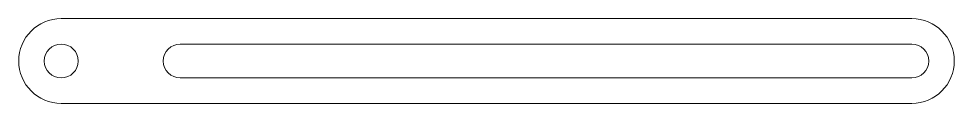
# Model space of a CAD drawing. Extents: x -58 to 52, y -5 to 5.
import ezdxf

# ---------------------------------------------------------------- set-up
doc = ezdxf.new("R2010")
doc.units = 0
doc.layers.get('0').update_dxf_attribs({"linetype": 'CONTINUOUS', "lineweight": 5, "true_color": 0xffffff})

# ---------------------------------------------------------------- blocks, each defined once
blk = doc.blocks.new('BODY012')
at = {"color": 0}
for p, q in [((47.5, 5), (-52.5, 5)), ((47.5, 2), (-38.5, 2)), ((47.5, -2), (-38.5, -2)), ((47.5, -5), (-52.5, -5))]:
    blk.add_line(p, q, dxfattribs=at)
blk.add_circle((-52.5, 0), 2, dxfattribs=at)
for centre, radius, start, end in [((-52.5, 0), 5, 90, -90), ((47.5, 0), 5, -90, 90), ((-38.5, 0), 2, 90, -90), ((47.5, 0), 2, -90, 90)]:
    blk.add_arc(centre, radius, start, end, dxfattribs=at)

msp = doc.modelspace()

# ---------------------------------------------------------------- block references
at = {"color": 0}
msp.add_blockref('BODY012', (0, 0), dxfattribs=at)

doc.saveas('drawing.dxf')
